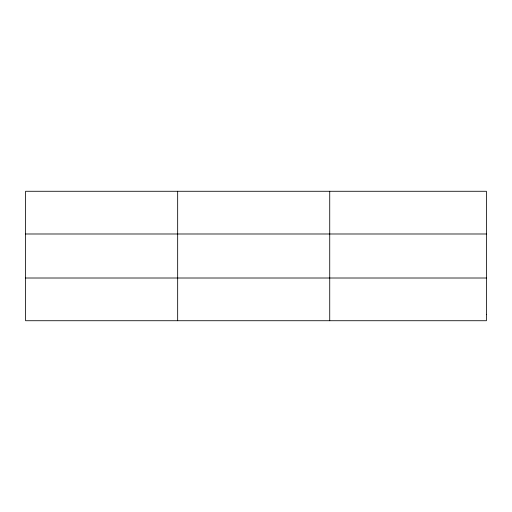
<?xml version="1.0" encoding="UTF-8"?>
<svg xmlns="http://www.w3.org/2000/svg" width="512" height="512" viewBox="0 0 512 512"><rect width="100%" height="100%" fill="white"/><g stroke="black" fill="none" stroke-linecap="round" stroke-linejoin="round"><path stroke-width="0.77" d="M177.664 320.723L177.664 191.277M329.728 320.723L329.728 191.277M25.6 233.99L486.4 233.99M25.6 278.01L486.4 278.01M486.4 314.624L486.4 320.723L25.6 320.723L25.6 191.277L486.4 191.277L486.4 314.624"/></g></svg>
